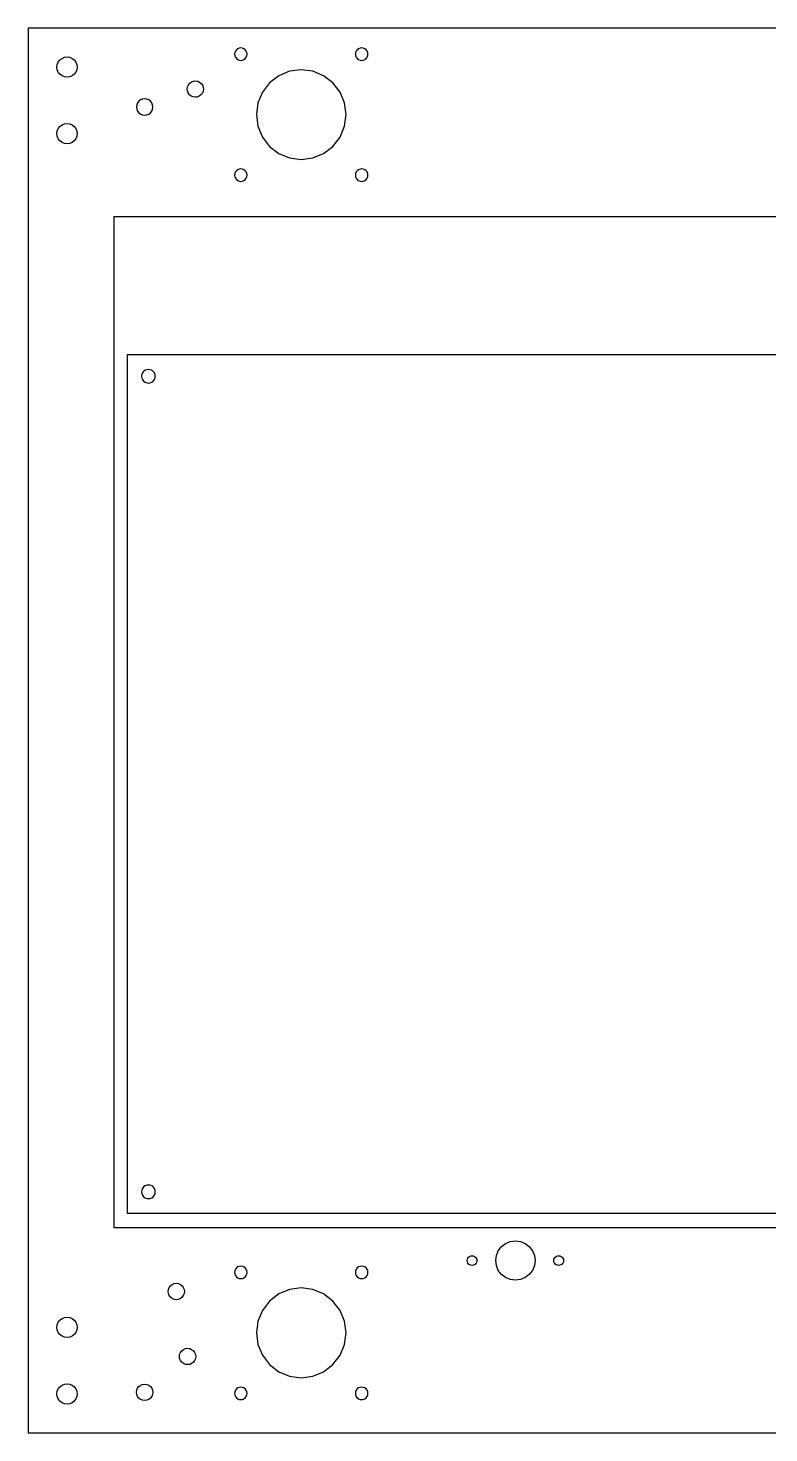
# Model space of a CAD drawing. Extents: x 213 to 593, y 230 to 590.
# Drawn here: x 212.6 to 402.6, y 229.8 to 589.8 of the extents above; entities that cross this region are included whole.
import ezdxf

# ---------------------------------------------------------------- set-up
doc = ezdxf.new("R2010")
doc.units = 0
doc.header["$MEASUREMENT"] = 0
doc.layers.add('Layer0', color=7, linetype='Continuous')

msp = doc.modelspace()

# ---------------------------------------------------------------- linework, layer by layer
at = {"layer": 'Layer0'}
for p, q in [((212.64, 589.75, 886.7), (212.64, 229.75, 886.7)), ((592.64, 589.75, 886.7), (212.64, 589.75, 886.7)), ((265.64, 583.5, 886.7), (265.59, 583.08, 886.7)), ((265.8, 583.88, 886.7), (265.64, 583.5, 886.7)), ((266.05, 584.21, 886.7), (265.8, 583.88, 886.7)), ((266.39, 584.47, 886.7), (266.05, 584.21, 886.7)), ((266.77, 584.63, 886.7), (266.39, 584.47, 886.7)), ((267.19, 584.68, 886.7), (266.77, 584.63, 886.7)), ((267.6, 584.63, 886.7), (267.19, 584.68, 886.7)), ((267.99, 584.47, 886.7), (267.6, 584.63, 886.7)), ((268.32, 584.21, 886.7), (267.99, 584.47, 886.7)), ((268.57, 583.88, 886.7), (268.32, 584.21, 886.7)), ((268.73, 583.5, 886.7), (268.57, 583.88, 886.7)), ((268.79, 583.08, 886.7), (268.73, 583.5, 886.7)), ((296.64, 583.5, 886.7), (296.59, 583.08, 886.7)), ((296.8, 583.88, 886.7), (296.64, 583.5, 886.7)), ((297.05, 584.21, 886.7), (296.8, 583.88, 886.7)), ((297.39, 584.47, 886.7), (297.05, 584.21, 886.7)), ((297.77, 584.63, 886.7), (297.39, 584.47, 886.7)), ((298.19, 584.68, 886.7), (297.77, 584.63, 886.7)), ((298.6, 584.63, 886.7), (298.19, 584.68, 886.7)), ((298.99, 584.47, 886.7), (298.6, 584.63, 886.7)), ((299.32, 584.21, 886.7), (298.99, 584.47, 886.7)), ((299.57, 583.88, 886.7), (299.32, 584.21, 886.7)), ((299.73, 583.5, 886.7), (299.57, 583.88, 886.7)), ((299.79, 583.08, 886.7), (299.73, 583.5, 886.7)), ((220.04, 579.75, 886.7), (220.12, 580.43, 886.7)), ((220.12, 579.08, 886.7), (220.04, 579.75, 886.7)), ((220.12, 580.43, 886.7), (220.38, 581.05, 886.7)), ((220.38, 581.05, 886.7), (220.8, 581.59, 886.7)), ((220.8, 581.59, 886.7), (221.34, 582, 886.7)), ((221.34, 582, 886.7), (221.96, 582.26, 886.7)), ((221.96, 582.26, 886.7), (222.64, 582.35, 886.7)), ((222.64, 582.35, 886.7), (223.31, 582.26, 886.7)), ((223.31, 582.26, 886.7), (223.94, 582, 886.7)), ((223.94, 582, 886.7), (224.47, 581.59, 886.7)), ((224.47, 581.59, 886.7), (224.89, 581.05, 886.7)), ((224.89, 581.05, 886.7), (225.15, 580.43, 886.7)), ((225.15, 580.43, 886.7), (225.24, 579.75, 886.7)), ((225.24, 579.75, 886.7), (225.15, 579.08, 886.7)), ((265.59, 583.08, 886.7), (265.64, 582.67, 886.7)), ((265.64, 582.67, 886.7), (265.8, 582.28, 886.7)), ((265.8, 582.28, 886.7), (266.05, 581.95, 886.7)), ((266.05, 581.95, 886.7), (266.39, 581.7, 886.7)), ((266.39, 581.7, 886.7), (266.77, 581.54, 886.7)), ((266.77, 581.54, 886.7), (267.19, 581.48, 886.7)), ((267.19, 581.48, 886.7), (267.6, 581.54, 886.7)), ((267.6, 581.54, 886.7), (267.99, 581.7, 886.7)), ((267.99, 581.7, 886.7), (268.32, 581.95, 886.7)), ((268.32, 581.95, 886.7), (268.57, 582.28, 886.7)), ((268.57, 582.28, 886.7), (268.73, 582.67, 886.7)), ((268.73, 582.67, 886.7), (268.79, 583.08, 886.7)), ((296.59, 583.08, 886.7), (296.64, 582.67, 886.7)), ((296.64, 582.67, 886.7), (296.8, 582.28, 886.7)), ((296.8, 582.28, 886.7), (297.05, 581.95, 886.7)), ((297.05, 581.95, 886.7), (297.39, 581.7, 886.7)), ((297.39, 581.7, 886.7), (297.77, 581.54, 886.7)), ((297.77, 581.54, 886.7), (298.19, 581.48, 886.7)), ((298.19, 581.48, 886.7), (298.6, 581.54, 886.7)), ((298.6, 581.54, 886.7), (298.99, 581.7, 886.7)), ((298.99, 581.7, 886.7), (299.32, 581.95, 886.7)), ((299.32, 581.95, 886.7), (299.57, 582.28, 886.7)), ((299.57, 582.28, 886.7), (299.73, 582.67, 886.7)), ((299.73, 582.67, 886.7), (299.79, 583.08, 886.7)), ((220.38, 578.45, 886.7), (220.12, 579.08, 886.7)), ((220.8, 577.91, 886.7), (220.38, 578.45, 886.7)), ((221.34, 577.5, 886.7), (220.8, 577.91, 886.7)), ((221.96, 577.24, 886.7), (221.34, 577.5, 886.7)), ((222.64, 577.15, 886.7), (221.96, 577.24, 886.7)), ((223.31, 577.24, 886.7), (222.64, 577.15, 886.7)), ((223.94, 577.5, 886.7), (223.31, 577.24, 886.7)), ((224.47, 577.91, 886.7), (223.94, 577.5, 886.7)), ((224.89, 578.45, 886.7), (224.47, 577.91, 886.7)), ((225.15, 579.08, 886.7), (224.89, 578.45, 886.7)), ((254.53, 575.97, 886.7), (255.04, 576.17, 886.7)), ((255.04, 576.17, 886.7), (255.59, 576.23, 886.7)), ((255.59, 576.23, 886.7), (256.13, 576.15, 886.7)), ((256.13, 576.15, 886.7), (256.63, 575.92, 886.7)), ((276.94, 577.54, 886.7), (274.55, 575.71, 886.7)), ((279.71, 578.69, 886.7), (276.94, 577.54, 886.7)), ((282.69, 579.08, 886.7), (279.71, 578.69, 886.7)), ((285.66, 578.69, 886.7), (282.69, 579.08, 886.7)), ((288.44, 577.54, 886.7), (285.66, 578.69, 886.7)), ((290.82, 575.71, 886.7), (288.44, 577.54, 886.7)), ((253.44, 574.18, 886.7), (253.52, 574.72, 886.7)), ((253.49, 573.64, 886.7), (253.44, 574.18, 886.7)), ((253.69, 573.12, 886.7), (253.49, 573.64, 886.7)), ((253.52, 574.72, 886.7), (253.74, 575.22, 886.7)), ((254.02, 572.68, 886.7), (253.69, 573.12, 886.7)), ((253.74, 575.22, 886.7), (254.09, 575.65, 886.7)), ((254.44, 572.34, 886.7), (254.02, 572.68, 886.7)), ((254.09, 575.65, 886.7), (254.53, 575.97, 886.7)), ((256.98, 572.61, 886.7), (256.54, 572.29, 886.7)), ((256.63, 575.92, 886.7), (257.06, 575.58, 886.7)), ((257.33, 573.04, 886.7), (256.98, 572.61, 886.7)), ((257.06, 575.58, 886.7), (257.38, 575.14, 886.7)), ((257.55, 573.54, 886.7), (257.33, 573.04, 886.7)), ((257.38, 575.14, 886.7), (257.58, 574.62, 886.7)), ((257.63, 574.08, 886.7), (257.55, 573.54, 886.7)), ((257.58, 574.62, 886.7), (257.63, 574.08, 886.7)), ((272.73, 573.33, 886.7), (271.58, 570.56, 886.7)), ((274.55, 575.71, 886.7), (272.73, 573.33, 886.7)), ((292.64, 573.33, 886.7), (290.82, 575.71, 886.7)), ((293.79, 570.56, 886.7), (292.64, 573.33, 886.7)), ((240.51, 570.08, 886.7), (240.44, 569.53, 886.7)), ((240.44, 569.53, 886.7), (240.51, 568.99, 886.7)), ((240.72, 570.58, 886.7), (240.51, 570.08, 886.7)), ((240.51, 568.99, 886.7), (240.72, 568.48, 886.7)), ((241.05, 571.02, 886.7), (240.72, 570.58, 886.7)), ((241.49, 571.35, 886.7), (241.05, 571.02, 886.7)), ((241.99, 571.56, 886.7), (241.49, 571.35, 886.7)), ((242.54, 571.63, 886.7), (241.99, 571.56, 886.7)), ((243.08, 571.56, 886.7), (242.54, 571.63, 886.7)), ((243.59, 571.35, 886.7), (243.08, 571.56, 886.7)), ((244.02, 571.02, 886.7), (243.59, 571.35, 886.7)), ((244.35, 570.58, 886.7), (244.02, 571.02, 886.7)), ((244.56, 570.08, 886.7), (244.35, 570.58, 886.7)), ((244.35, 568.48, 886.7), (244.56, 568.99, 886.7)), ((244.64, 569.53, 886.7), (244.56, 570.08, 886.7)), ((244.56, 568.99, 886.7), (244.64, 569.53, 886.7)), ((254.94, 572.12, 886.7), (254.44, 572.34, 886.7)), ((255.48, 572.03, 886.7), (254.94, 572.12, 886.7)), ((256.03, 572.09, 886.7), (255.48, 572.03, 886.7)), ((256.54, 572.29, 886.7), (256.03, 572.09, 886.7)), ((271.58, 570.56, 886.7), (271.19, 567.58, 886.7)), ((294.19, 567.58, 886.7), (293.79, 570.56, 886.7)), ((221.34, 564.95, 886.7), (221.96, 565.21, 886.7)), ((221.96, 565.21, 886.7), (222.64, 565.3, 886.7)), ((222.64, 565.3, 886.7), (223.31, 565.21, 886.7)), ((223.31, 565.21, 886.7), (223.94, 564.95, 886.7)), ((240.72, 568.48, 886.7), (241.05, 568.05, 886.7)), ((241.05, 568.05, 886.7), (241.49, 567.72, 886.7)), ((241.49, 567.72, 886.7), (241.99, 567.51, 886.7)), ((241.99, 567.51, 886.7), (242.54, 567.43, 886.7)), ((242.54, 567.43, 886.7), (243.08, 567.51, 886.7)), ((243.08, 567.51, 886.7), (243.59, 567.72, 886.7)), ((243.59, 567.72, 886.7), (244.02, 568.05, 886.7)), ((244.02, 568.05, 886.7), (244.35, 568.48, 886.7)), ((271.19, 567.58, 886.7), (271.58, 564.61, 886.7)), ((293.79, 564.61, 886.7), (294.19, 567.58, 886.7)), ((220.04, 562.7, 886.7), (220.12, 563.38, 886.7)), ((220.12, 562.03, 886.7), (220.04, 562.7, 886.7)), ((220.12, 563.38, 886.7), (220.38, 564, 886.7)), ((220.38, 561.4, 886.7), (220.12, 562.03, 886.7)), ((220.38, 564, 886.7), (220.8, 564.54, 886.7)), ((220.8, 564.54, 886.7), (221.34, 564.95, 886.7)), ((223.94, 564.95, 886.7), (224.47, 564.54, 886.7)), ((224.47, 564.54, 886.7), (224.89, 564, 886.7)), ((224.89, 564, 886.7), (225.15, 563.38, 886.7)), ((225.15, 562.03, 886.7), (224.89, 561.4, 886.7)), ((225.15, 563.38, 886.7), (225.24, 562.7, 886.7)), ((225.24, 562.7, 886.7), (225.15, 562.03, 886.7)), ((271.58, 564.61, 886.7), (272.73, 561.83, 886.7)), ((272.73, 561.83, 886.7), (274.55, 559.45, 886.7)), ((290.82, 559.45, 886.7), (292.64, 561.83, 886.7)), ((292.64, 561.83, 886.7), (293.79, 564.61, 886.7)), ((220.8, 560.86, 886.7), (220.38, 561.4, 886.7)), ((221.34, 560.45, 886.7), (220.8, 560.86, 886.7)), ((221.96, 560.19, 886.7), (221.34, 560.45, 886.7)), ((222.64, 560.1, 886.7), (221.96, 560.19, 886.7)), ((223.31, 560.19, 886.7), (222.64, 560.1, 886.7)), ((223.94, 560.45, 886.7), (223.31, 560.19, 886.7)), ((224.47, 560.86, 886.7), (223.94, 560.45, 886.7)), ((224.89, 561.4, 886.7), (224.47, 560.86, 886.7)), ((274.55, 559.45, 886.7), (276.94, 557.62, 886.7)), ((288.44, 557.62, 886.7), (290.82, 559.45, 886.7)), ((276.94, 557.62, 886.7), (279.71, 556.47, 886.7)), ((279.71, 556.47, 886.7), (282.69, 556.08, 886.7)), ((282.69, 556.08, 886.7), (285.66, 556.47, 886.7)), ((285.66, 556.47, 886.7), (288.44, 557.62, 886.7)), ((265.64, 552.5, 886.7), (265.59, 552.08, 886.7)), ((265.59, 552.08, 886.7), (265.64, 551.67, 886.7)), ((265.8, 552.88, 886.7), (265.64, 552.5, 886.7)), ((265.64, 551.67, 886.7), (265.8, 551.28, 886.7)), ((266.05, 553.21, 886.7), (265.8, 552.88, 886.7)), ((265.8, 551.28, 886.7), (266.05, 550.95, 886.7)), ((266.39, 553.47, 886.7), (266.05, 553.21, 886.7)), ((266.05, 550.95, 886.7), (266.39, 550.7, 886.7)), ((266.77, 553.63, 886.7), (266.39, 553.47, 886.7)), ((267.19, 553.68, 886.7), (266.77, 553.63, 886.7)), ((267.6, 553.63, 886.7), (267.19, 553.68, 886.7)), ((267.99, 553.47, 886.7), (267.6, 553.63, 886.7)), ((268.32, 553.21, 886.7), (267.99, 553.47, 886.7)), ((267.99, 550.7, 886.7), (268.32, 550.95, 886.7)), ((268.57, 552.88, 886.7), (268.32, 553.21, 886.7)), ((268.32, 550.95, 886.7), (268.57, 551.28, 886.7)), ((268.73, 552.5, 886.7), (268.57, 552.88, 886.7)), ((268.57, 551.28, 886.7), (268.73, 551.67, 886.7)), ((268.79, 552.08, 886.7), (268.73, 552.5, 886.7)), ((268.73, 551.67, 886.7), (268.79, 552.08, 886.7)), ((296.64, 552.5, 886.7), (296.59, 552.08, 886.7)), ((296.59, 552.08, 886.7), (296.64, 551.67, 886.7)), ((296.8, 552.88, 886.7), (296.64, 552.5, 886.7)), ((296.64, 551.67, 886.7), (296.8, 551.28, 886.7)), ((297.05, 553.21, 886.7), (296.8, 552.88, 886.7)), ((296.8, 551.28, 886.7), (297.05, 550.95, 886.7)), ((297.39, 553.47, 886.7), (297.05, 553.21, 886.7)), ((297.05, 550.95, 886.7), (297.39, 550.7, 886.7)), ((297.77, 553.63, 886.7), (297.39, 553.47, 886.7)), ((298.19, 553.68, 886.7), (297.77, 553.63, 886.7)), ((298.6, 553.63, 886.7), (298.19, 553.68, 886.7)), ((298.99, 553.47, 886.7), (298.6, 553.63, 886.7)), ((299.32, 553.21, 886.7), (298.99, 553.47, 886.7)), ((298.99, 550.7, 886.7), (299.32, 550.95, 886.7)), ((299.57, 552.88, 886.7), (299.32, 553.21, 886.7)), ((299.32, 550.95, 886.7), (299.57, 551.28, 886.7)), ((299.73, 552.5, 886.7), (299.57, 552.88, 886.7)), ((299.57, 551.28, 886.7), (299.73, 551.67, 886.7)), ((299.79, 552.08, 886.7), (299.73, 552.5, 886.7)), ((299.73, 551.67, 886.7), (299.79, 552.08, 886.7)), ((266.39, 550.7, 886.7), (266.77, 550.54, 886.7)), ((266.77, 550.54, 886.7), (267.19, 550.48, 886.7)), ((267.19, 550.48, 886.7), (267.6, 550.54, 886.7)), ((267.6, 550.54, 886.7), (267.99, 550.7, 886.7)), ((297.39, 550.7, 886.7), (297.77, 550.54, 886.7)), ((297.77, 550.54, 886.7), (298.19, 550.48, 886.7)), ((298.19, 550.48, 886.7), (298.6, 550.54, 886.7)), ((298.6, 550.54, 886.7), (298.99, 550.7, 886.7)), ((570.67, 541.38, 886.7), (234.64, 541.38, 886.7)), ((234.64, 541.38, 886.7), (234.64, 282.38, 886.7)), ((234.64, 282.38, 886.7), (570.67, 282.38, 886.7)), ((333.23, 276.44, 886.7), (334.04, 277.49, 886.7)), ((334.04, 277.49, 886.7), (335.08, 278.29, 886.7)), ((335.08, 278.29, 886.7), (336.3, 278.79, 886.7)), ((336.3, 278.79, 886.7), (337.61, 278.97, 886.7)), ((337.61, 278.97, 886.7), (338.91, 278.79, 886.7)), ((338.91, 278.79, 886.7), (340.13, 278.29, 886.7)), ((340.13, 278.29, 886.7), (341.18, 277.49, 886.7)), ((341.18, 277.49, 886.7), (341.98, 276.44, 886.7)), ((325.26, 273.92, 886.7), (325.3, 274.24, 886.7)), ((325.3, 273.59, 886.7), (325.26, 273.92, 886.7)), ((325.3, 274.24, 886.7), (325.42, 274.54, 886.7)), ((325.42, 274.54, 886.7), (325.62, 274.8, 886.7)), ((325.62, 274.8, 886.7), (325.88, 275, 886.7)), ((325.88, 275, 886.7), (326.18, 275.12, 886.7)), ((326.18, 275.12, 886.7), (326.51, 275.17, 886.7)), ((326.51, 275.17, 886.7), (326.83, 275.12, 886.7)), ((326.83, 275.12, 886.7), (327.13, 275, 886.7)), ((327.13, 275, 886.7), (327.39, 274.8, 886.7)), ((327.39, 274.8, 886.7), (327.59, 274.54, 886.7)), ((327.59, 274.54, 886.7), (327.71, 274.24, 886.7)), ((327.71, 274.24, 886.7), (327.76, 273.92, 886.7)), ((327.76, 273.92, 886.7), (327.71, 273.59, 886.7)), ((332.56, 273.92, 886.7), (332.73, 275.22, 886.7)), ((332.73, 272.61, 886.7), (332.56, 273.92, 886.7)), ((332.73, 275.22, 886.7), (333.23, 276.44, 886.7)), ((341.98, 276.44, 886.7), (342.48, 275.22, 886.7)), ((342.48, 275.22, 886.7), (342.66, 273.92, 886.7)), ((342.66, 273.92, 886.7), (342.48, 272.61, 886.7)), ((347.46, 273.92, 886.7), (347.5, 274.24, 886.7)), ((347.5, 273.59, 886.7), (347.46, 273.92, 886.7)), ((347.5, 274.24, 886.7), (347.62, 274.54, 886.7)), ((347.62, 274.54, 886.7), (347.82, 274.8, 886.7)), ((347.82, 274.8, 886.7), (348.08, 275, 886.7)), ((348.08, 275, 886.7), (348.38, 275.12, 886.7)), ((348.38, 275.12, 886.7), (348.71, 275.17, 886.7)), ((348.71, 275.17, 886.7), (349.03, 275.12, 886.7)), ((349.03, 275.12, 886.7), (349.33, 275, 886.7)), ((349.33, 275, 886.7), (349.59, 274.8, 886.7)), ((349.59, 274.8, 886.7), (349.79, 274.54, 886.7)), ((349.79, 274.54, 886.7), (349.91, 274.24, 886.7)), ((349.91, 274.24, 886.7), (349.96, 273.92, 886.7)), ((349.96, 273.92, 886.7), (349.91, 273.59, 886.7)), ((265.64, 271.3, 886.7), (265.59, 270.89, 886.7)), ((265.59, 270.89, 886.7), (265.64, 270.47, 886.7)), ((265.8, 271.69, 886.7), (265.64, 271.3, 886.7)), ((265.64, 270.47, 886.7), (265.8, 270.09, 886.7)), ((266.05, 272.02, 886.7), (265.8, 271.69, 886.7)), ((265.8, 270.09, 886.7), (266.05, 269.76, 886.7)), ((266.39, 272.27, 886.7), (266.05, 272.02, 886.7)), ((266.77, 272.43, 886.7), (266.39, 272.27, 886.7)), ((267.19, 272.49, 886.7), (266.77, 272.43, 886.7)), ((267.6, 272.43, 886.7), (267.19, 272.49, 886.7)), ((267.99, 272.27, 886.7), (267.6, 272.43, 886.7)), ((268.32, 272.02, 886.7), (267.99, 272.27, 886.7)), ((268.57, 271.69, 886.7), (268.32, 272.02, 886.7)), ((268.32, 269.76, 886.7), (268.57, 270.09, 886.7)), ((268.73, 271.3, 886.7), (268.57, 271.69, 886.7)), ((268.57, 270.09, 886.7), (268.73, 270.47, 886.7)), ((268.79, 270.89, 886.7), (268.73, 271.3, 886.7)), ((268.73, 270.47, 886.7), (268.79, 270.89, 886.7)), ((296.64, 271.3, 886.7), (296.59, 270.89, 886.7)), ((296.59, 270.89, 886.7), (296.64, 270.47, 886.7)), ((296.8, 271.69, 886.7), (296.64, 271.3, 886.7)), ((296.64, 270.47, 886.7), (296.8, 270.09, 886.7)), ((297.05, 272.02, 886.7), (296.8, 271.69, 886.7)), ((296.8, 270.09, 886.7), (297.05, 269.76, 886.7)), ((297.39, 272.27, 886.7), (297.05, 272.02, 886.7)), ((297.77, 272.43, 886.7), (297.39, 272.27, 886.7)), ((298.19, 272.49, 886.7), (297.77, 272.43, 886.7)), ((298.6, 272.43, 886.7), (298.19, 272.49, 886.7)), ((298.99, 272.27, 886.7), (298.6, 272.43, 886.7)), ((299.32, 272.02, 886.7), (298.99, 272.27, 886.7)), ((299.57, 271.69, 886.7), (299.32, 272.02, 886.7)), ((299.32, 269.76, 886.7), (299.57, 270.09, 886.7)), ((299.73, 271.3, 886.7), (299.57, 271.69, 886.7)), ((299.57, 270.09, 886.7), (299.73, 270.47, 886.7)), ((299.79, 270.89, 886.7), (299.73, 271.3, 886.7)), ((299.73, 270.47, 886.7), (299.79, 270.89, 886.7)), ((325.42, 273.29, 886.7), (325.3, 273.59, 886.7)), ((325.62, 273.03, 886.7), (325.42, 273.29, 886.7)), ((325.88, 272.83, 886.7), (325.62, 273.03, 886.7)), ((326.18, 272.71, 886.7), (325.88, 272.83, 886.7)), ((326.51, 272.67, 886.7), (326.18, 272.71, 886.7)), ((326.83, 272.71, 886.7), (326.51, 272.67, 886.7)), ((327.13, 272.83, 886.7), (326.83, 272.71, 886.7)), ((327.39, 273.03, 886.7), (327.13, 272.83, 886.7)), ((327.59, 273.29, 886.7), (327.39, 273.03, 886.7)), ((327.71, 273.59, 886.7), (327.59, 273.29, 886.7)), ((333.23, 271.39, 886.7), (332.73, 272.61, 886.7)), ((334.04, 270.35, 886.7), (333.23, 271.39, 886.7)), ((335.08, 269.54, 886.7), (334.04, 270.35, 886.7)), ((341.18, 270.35, 886.7), (340.13, 269.54, 886.7)), ((341.98, 271.39, 886.7), (341.18, 270.35, 886.7)), ((342.48, 272.61, 886.7), (341.98, 271.39, 886.7)), ((347.62, 273.29, 886.7), (347.5, 273.59, 886.7)), ((347.82, 273.03, 886.7), (347.62, 273.29, 886.7)), ((348.08, 272.83, 886.7), (347.82, 273.03, 886.7)), ((348.38, 272.71, 886.7), (348.08, 272.83, 886.7)), ((348.71, 272.67, 886.7), (348.38, 272.71, 886.7)), ((349.03, 272.71, 886.7), (348.71, 272.67, 886.7)), ((349.33, 272.83, 886.7), (349.03, 272.71, 886.7)), ((349.59, 273.03, 886.7), (349.33, 272.83, 886.7)), ((349.79, 273.29, 886.7), (349.59, 273.03, 886.7)), ((349.91, 273.59, 886.7), (349.79, 273.29, 886.7)), ((248.54, 265.99, 886.7), (248.61, 266.53, 886.7)), ((248.61, 266.53, 886.7), (248.82, 267.04, 886.7)), ((248.82, 267.04, 886.7), (249.15, 267.47, 886.7)), ((249.15, 267.47, 886.7), (249.59, 267.81, 886.7)), ((249.59, 267.81, 886.7), (250.09, 268.02, 886.7)), ((250.09, 268.02, 886.7), (250.64, 268.09, 886.7)), ((250.64, 268.09, 886.7), (251.18, 268.02, 886.7)), ((251.18, 268.02, 886.7), (251.69, 267.81, 886.7)), ((251.69, 267.81, 886.7), (252.12, 267.47, 886.7)), ((252.12, 267.47, 886.7), (252.45, 267.04, 886.7)), ((252.45, 267.04, 886.7), (252.66, 266.53, 886.7)), ((252.66, 266.53, 886.7), (252.74, 265.99, 886.7)), ((266.05, 269.76, 886.7), (266.39, 269.5, 886.7)), ((266.39, 269.5, 886.7), (266.77, 269.34, 886.7)), ((266.77, 269.34, 886.7), (267.19, 269.29, 886.7)), ((267.19, 269.29, 886.7), (267.6, 269.34, 886.7)), ((267.6, 269.34, 886.7), (267.99, 269.5, 886.7)), ((267.99, 269.5, 886.7), (268.32, 269.76, 886.7)), ((279.71, 266.5, 886.7), (276.94, 265.35, 886.7)), ((282.69, 266.89, 886.7), (279.71, 266.5, 886.7)), ((285.66, 266.5, 886.7), (282.69, 266.89, 886.7)), ((288.44, 265.35, 886.7), (285.66, 266.5, 886.7)), ((297.05, 269.76, 886.7), (297.39, 269.5, 886.7)), ((297.39, 269.5, 886.7), (297.77, 269.34, 886.7)), ((297.77, 269.34, 886.7), (298.19, 269.29, 886.7)), ((298.19, 269.29, 886.7), (298.6, 269.34, 886.7)), ((298.6, 269.34, 886.7), (298.99, 269.5, 886.7)), ((298.99, 269.5, 886.7), (299.32, 269.76, 886.7)), ((336.3, 269.04, 886.7), (335.08, 269.54, 886.7)), ((337.61, 268.87, 886.7), (336.3, 269.04, 886.7)), ((338.91, 269.04, 886.7), (337.61, 268.87, 886.7)), ((340.13, 269.54, 886.7), (338.91, 269.04, 886.7)), ((248.61, 265.45, 886.7), (248.54, 265.99, 886.7)), ((248.82, 264.94, 886.7), (248.61, 265.45, 886.7)), ((249.15, 264.5, 886.7), (248.82, 264.94, 886.7)), ((249.59, 264.17, 886.7), (249.15, 264.5, 886.7)), ((250.09, 263.96, 886.7), (249.59, 264.17, 886.7)), ((250.64, 263.89, 886.7), (250.09, 263.96, 886.7)), ((251.18, 263.96, 886.7), (250.64, 263.89, 886.7)), ((251.69, 264.17, 886.7), (251.18, 263.96, 886.7)), ((252.12, 264.5, 886.7), (251.69, 264.17, 886.7)), ((252.45, 264.94, 886.7), (252.12, 264.5, 886.7)), ((252.66, 265.45, 886.7), (252.45, 264.94, 886.7)), ((252.74, 265.99, 886.7), (252.66, 265.45, 886.7)), ((274.55, 263.52, 886.7), (272.73, 261.14, 886.7)), ((276.94, 265.35, 886.7), (274.55, 263.52, 886.7)), ((290.82, 263.52, 886.7), (288.44, 265.35, 886.7)), ((292.64, 261.14, 886.7), (290.82, 263.52, 886.7)), ((221.34, 259.05, 886.7), (221.96, 259.31, 886.7)), ((221.96, 259.31, 886.7), (222.64, 259.4, 886.7)), ((222.64, 259.4, 886.7), (223.31, 259.31, 886.7)), ((223.31, 259.31, 886.7), (223.94, 259.05, 886.7)), ((272.73, 261.14, 886.7), (271.58, 258.36, 886.7)), ((293.79, 258.36, 886.7), (292.64, 261.14, 886.7)), ((220.04, 256.8, 886.7), (220.12, 257.48, 886.7)), ((220.12, 256.13, 886.7), (220.04, 256.8, 886.7)), ((220.12, 257.48, 886.7), (220.38, 258.1, 886.7)), ((220.38, 255.5, 886.7), (220.12, 256.13, 886.7)), ((220.38, 258.1, 886.7), (220.8, 258.64, 886.7)), ((220.8, 258.64, 886.7), (221.34, 259.05, 886.7)), ((223.94, 259.05, 886.7), (224.47, 258.64, 886.7)), ((224.47, 258.64, 886.7), (224.89, 258.1, 886.7)), ((224.89, 258.1, 886.7), (225.15, 257.48, 886.7)), ((225.15, 256.13, 886.7), (224.89, 255.5, 886.7)), ((225.15, 257.48, 886.7), (225.24, 256.8, 886.7)), ((225.24, 256.8, 886.7), (225.15, 256.13, 886.7)), ((271.58, 258.36, 886.7), (271.19, 255.39, 886.7)), ((294.19, 255.39, 886.7), (293.79, 258.36, 886.7)), ((220.8, 254.96, 886.7), (220.38, 255.5, 886.7)), ((221.34, 254.55, 886.7), (220.8, 254.96, 886.7)), ((221.96, 254.29, 886.7), (221.34, 254.55, 886.7)), ((222.64, 254.2, 886.7), (221.96, 254.29, 886.7)), ((223.31, 254.29, 886.7), (222.64, 254.2, 886.7)), ((223.94, 254.55, 886.7), (223.31, 254.29, 886.7)), ((224.47, 254.96, 886.7), (223.94, 254.55, 886.7)), ((224.89, 255.5, 886.7), (224.47, 254.96, 886.7)), ((271.19, 255.39, 886.7), (271.58, 252.41, 886.7)), ((271.58, 252.41, 886.7), (272.73, 249.64, 886.7)), ((292.64, 249.64, 886.7), (293.79, 252.41, 886.7)), ((293.79, 252.41, 886.7), (294.19, 255.39, 886.7)), ((251.44, 249.34, 886.7), (251.51, 249.88, 886.7)), ((251.51, 248.79, 886.7), (251.44, 249.34, 886.7)), ((251.51, 249.88, 886.7), (251.72, 250.39, 886.7)), ((251.72, 248.29, 886.7), (251.51, 248.79, 886.7)), ((251.72, 250.39, 886.7), (252.05, 250.82, 886.7)), ((252.05, 250.82, 886.7), (252.49, 251.15, 886.7)), ((252.49, 251.15, 886.7), (252.99, 251.36, 886.7)), ((252.99, 251.36, 886.7), (253.54, 251.44, 886.7)), ((253.54, 251.44, 886.7), (254.08, 251.36, 886.7)), ((254.08, 251.36, 886.7), (254.59, 251.15, 886.7)), ((254.59, 251.15, 886.7), (255.02, 250.82, 886.7)), ((255.02, 250.82, 886.7), (255.35, 250.39, 886.7)), ((255.35, 250.39, 886.7), (255.56, 249.88, 886.7)), ((255.56, 248.79, 886.7), (255.35, 248.29, 886.7)), ((255.56, 249.88, 886.7), (255.64, 249.34, 886.7)), ((255.64, 249.34, 886.7), (255.56, 248.79, 886.7)), ((272.73, 249.64, 886.7), (274.55, 247.26, 886.7)), ((290.82, 247.26, 886.7), (292.64, 249.64, 886.7)), ((252.05, 247.85, 886.7), (251.72, 248.29, 886.7)), ((252.49, 247.52, 886.7), (252.05, 247.85, 886.7)), ((252.99, 247.31, 886.7), (252.49, 247.52, 886.7)), ((253.54, 247.24, 886.7), (252.99, 247.31, 886.7)), ((254.08, 247.31, 886.7), (253.54, 247.24, 886.7)), ((254.59, 247.52, 886.7), (254.08, 247.31, 886.7)), ((255.02, 247.85, 886.7), (254.59, 247.52, 886.7)), ((255.35, 248.29, 886.7), (255.02, 247.85, 886.7)), ((274.55, 247.26, 886.7), (276.94, 245.43, 886.7)), ((276.94, 245.43, 886.7), (279.71, 244.28, 886.7)), ((285.66, 244.28, 886.7), (288.44, 245.43, 886.7)), ((288.44, 245.43, 886.7), (290.82, 247.26, 886.7)), ((220.38, 241.05, 886.7), (220.8, 241.59, 886.7)), ((220.8, 241.59, 886.7), (221.34, 242, 886.7)), ((221.34, 242, 886.7), (221.96, 242.26, 886.7)), ((221.96, 242.26, 886.7), (222.64, 242.35, 886.7)), ((222.64, 242.35, 886.7), (223.31, 242.26, 886.7)), ((223.31, 242.26, 886.7), (223.94, 242, 886.7)), ((223.94, 242, 886.7), (224.47, 241.59, 886.7)), ((224.47, 241.59, 886.7), (224.89, 241.05, 886.7)), ((240.72, 241.19, 886.7), (241.05, 241.62, 886.7)), ((241.05, 241.62, 886.7), (241.49, 241.95, 886.7)), ((241.49, 241.95, 886.7), (241.99, 242.16, 886.7)), ((241.99, 242.16, 886.7), (242.54, 242.24, 886.7)), ((242.54, 242.24, 886.7), (243.08, 242.16, 886.7)), ((243.08, 242.16, 886.7), (243.59, 241.95, 886.7)), ((243.59, 241.95, 886.7), (244.02, 241.62, 886.7)), ((244.02, 241.62, 886.7), (244.35, 241.19, 886.7)), ((266.39, 241.27, 886.7), (266.05, 241.02, 886.7)), ((266.77, 241.43, 886.7), (266.39, 241.27, 886.7)), ((267.19, 241.49, 886.7), (266.77, 241.43, 886.7)), ((267.6, 241.43, 886.7), (267.19, 241.49, 886.7)), ((267.99, 241.27, 886.7), (267.6, 241.43, 886.7)), ((268.32, 241.02, 886.7), (267.99, 241.27, 886.7)), ((279.71, 244.28, 886.7), (282.69, 243.89, 886.7)), ((282.69, 243.89, 886.7), (285.66, 244.28, 886.7)), ((297.39, 241.27, 886.7), (297.05, 241.02, 886.7)), ((297.77, 241.43, 886.7), (297.39, 241.27, 886.7)), ((298.19, 241.49, 886.7), (297.77, 241.43, 886.7)), ((298.6, 241.43, 886.7), (298.19, 241.49, 886.7)), ((298.99, 241.27, 886.7), (298.6, 241.43, 886.7)), ((299.32, 241.02, 886.7), (298.99, 241.27, 886.7)), ((220.04, 239.75, 886.7), (220.12, 240.43, 886.7)), ((220.12, 239.08, 886.7), (220.04, 239.75, 886.7)), ((220.12, 240.43, 886.7), (220.38, 241.05, 886.7)), ((220.38, 238.45, 886.7), (220.12, 239.08, 886.7)), ((220.8, 237.91, 886.7), (220.38, 238.45, 886.7)), ((221.34, 237.5, 886.7), (220.8, 237.91, 886.7)), ((224.47, 237.91, 886.7), (223.94, 237.5, 886.7)), ((224.89, 238.45, 886.7), (224.47, 237.91, 886.7)), ((224.89, 241.05, 886.7), (225.15, 240.43, 886.7)), ((225.15, 239.08, 886.7), (224.89, 238.45, 886.7)), ((225.15, 240.43, 886.7), (225.24, 239.75, 886.7)), ((225.24, 239.75, 886.7), (225.15, 239.08, 886.7)), ((240.44, 240.14, 886.7), (240.51, 240.68, 886.7)), ((240.51, 239.59, 886.7), (240.44, 240.14, 886.7)), ((240.51, 240.68, 886.7), (240.72, 241.19, 886.7)), ((240.72, 239.09, 886.7), (240.51, 239.59, 886.7)), ((241.05, 238.65, 886.7), (240.72, 239.09, 886.7)), ((241.49, 238.32, 886.7), (241.05, 238.65, 886.7)), ((241.99, 238.11, 886.7), (241.49, 238.32, 886.7)), ((242.54, 238.04, 886.7), (241.99, 238.11, 886.7)), ((243.08, 238.11, 886.7), (242.54, 238.04, 886.7)), ((243.59, 238.32, 886.7), (243.08, 238.11, 886.7)), ((244.02, 238.65, 886.7), (243.59, 238.32, 886.7)), ((244.35, 239.09, 886.7), (244.02, 238.65, 886.7)), ((244.35, 241.19, 886.7), (244.56, 240.68, 886.7)), ((244.56, 239.59, 886.7), (244.35, 239.09, 886.7)), ((244.56, 240.68, 886.7), (244.64, 240.14, 886.7)), ((244.64, 240.14, 886.7), (244.56, 239.59, 886.7)), ((265.64, 240.3, 886.7), (265.59, 239.89, 886.7)), ((265.59, 239.89, 886.7), (265.64, 239.47, 886.7)), ((265.8, 240.69, 886.7), (265.64, 240.3, 886.7)), ((265.64, 239.47, 886.7), (265.8, 239.09, 886.7)), ((266.05, 241.02, 886.7), (265.8, 240.69, 886.7)), ((265.8, 239.09, 886.7), (266.05, 238.76, 886.7)), ((266.05, 238.76, 886.7), (266.39, 238.5, 886.7)), ((266.39, 238.5, 886.7), (266.77, 238.34, 886.7)), ((266.77, 238.34, 886.7), (267.19, 238.29, 886.7)), ((267.19, 238.29, 886.7), (267.6, 238.34, 886.7)), ((267.6, 238.34, 886.7), (267.99, 238.5, 886.7)), ((267.99, 238.5, 886.7), (268.32, 238.76, 886.7)), ((268.57, 240.69, 886.7), (268.32, 241.02, 886.7)), ((268.32, 238.76, 886.7), (268.57, 239.09, 886.7)), ((268.73, 240.3, 886.7), (268.57, 240.69, 886.7)), ((268.57, 239.09, 886.7), (268.73, 239.47, 886.7)), ((268.79, 239.89, 886.7), (268.73, 240.3, 886.7)), ((268.73, 239.47, 886.7), (268.79, 239.89, 886.7)), ((296.64, 240.3, 886.7), (296.59, 239.89, 886.7)), ((296.59, 239.89, 886.7), (296.64, 239.47, 886.7)), ((296.8, 240.69, 886.7), (296.64, 240.3, 886.7)), ((296.64, 239.47, 886.7), (296.8, 239.09, 886.7)), ((297.05, 241.02, 886.7), (296.8, 240.69, 886.7)), ((296.8, 239.09, 886.7), (297.05, 238.76, 886.7)), ((297.05, 238.76, 886.7), (297.39, 238.5, 886.7)), ((297.39, 238.5, 886.7), (297.77, 238.34, 886.7)), ((297.77, 238.34, 886.7), (298.19, 238.29, 886.7)), ((298.19, 238.29, 886.7), (298.6, 238.34, 886.7)), ((298.6, 238.34, 886.7), (298.99, 238.5, 886.7)), ((298.99, 238.5, 886.7), (299.32, 238.76, 886.7)), ((299.57, 240.69, 886.7), (299.32, 241.02, 886.7)), ((299.32, 238.76, 886.7), (299.57, 239.09, 886.7)), ((299.73, 240.3, 886.7), (299.57, 240.69, 886.7)), ((299.57, 239.09, 886.7), (299.73, 239.47, 886.7)), ((299.79, 239.89, 886.7), (299.73, 240.3, 886.7)), ((299.73, 239.47, 886.7), (299.79, 239.89, 886.7)), ((221.96, 237.24, 886.7), (221.34, 237.5, 886.7)), ((222.64, 237.15, 886.7), (221.96, 237.24, 886.7)), ((223.31, 237.24, 886.7), (222.64, 237.15, 886.7)), ((223.94, 237.5, 886.7), (223.31, 237.24, 886.7)), ((212.64, 229.75, 886.7), (592.64, 229.75, 886.7))]:
    msp.add_line(p, q, dxfattribs=at)
at = {"layer": 'Layer0', "extrusion": (0, 0, -1)}
for p, q in [((238.06, 506.03), (238.06, 286.03)), ((473.06, 506.03), (238.06, 506.03)), ((241.82, 500.98), (241.76, 500.53)), ((241.76, 500.53), (241.82, 500.08)), ((241.99, 501.41), (241.82, 500.98)), ((242.27, 501.77), (241.99, 501.41)), ((242.63, 502.05), (242.27, 501.77)), ((243.06, 502.22), (242.63, 502.05)), ((243.51, 502.28), (243.06, 502.22)), ((243.96, 502.22), (243.51, 502.28)), ((244.38, 502.05), (243.96, 502.22)), ((244.75, 501.77), (244.38, 502.05)), ((245.02, 501.41), (244.75, 501.77)), ((245.2, 500.98), (245.02, 501.41)), ((245.26, 500.53), (245.2, 500.98)), ((245.2, 500.08), (245.26, 500.53)), ((241.82, 500.08), (241.99, 499.66)), ((241.99, 499.66), (242.27, 499.29)), ((242.27, 499.29), (242.63, 499.02)), ((242.63, 499.02), (243.06, 498.84)), ((243.06, 498.84), (243.51, 498.78)), ((243.51, 498.78), (243.96, 498.84)), ((243.96, 498.84), (244.38, 499.02)), ((244.38, 499.02), (244.75, 499.29)), ((244.75, 499.29), (245.02, 499.66)), ((245.02, 499.66), (245.2, 500.08)), ((241.82, 291.98), (241.76, 291.53)), ((241.99, 292.41), (241.82, 291.98)), ((242.27, 292.77), (241.99, 292.41)), ((242.63, 293.05), (242.27, 292.77)), ((243.06, 293.22), (242.63, 293.05)), ((243.51, 293.28), (243.06, 293.22)), ((243.96, 293.22), (243.51, 293.28)), ((244.38, 293.05), (243.96, 293.22)), ((244.75, 292.77), (244.38, 293.05)), ((245.02, 292.41), (244.75, 292.77)), ((245.2, 291.98), (245.02, 292.41)), ((245.26, 291.53), (245.2, 291.98)), ((241.76, 291.53), (241.82, 291.08)), ((241.82, 291.08), (241.99, 290.66)), ((241.99, 290.66), (242.27, 290.29)), ((242.27, 290.29), (242.63, 290.02)), ((242.63, 290.02), (243.06, 289.84)), ((243.06, 289.84), (243.51, 289.78)), ((243.51, 289.78), (243.96, 289.84)), ((243.96, 289.84), (244.38, 290.02)), ((244.38, 290.02), (244.75, 290.29)), ((244.75, 290.29), (245.02, 290.66)), ((245.02, 290.66), (245.2, 291.08)), ((245.2, 291.08), (245.26, 291.53)), ((238.06, 286.03), (473.06, 286.03))]:
    msp.add_line(p, q, dxfattribs=at)

doc.saveas('drawing.dxf')
